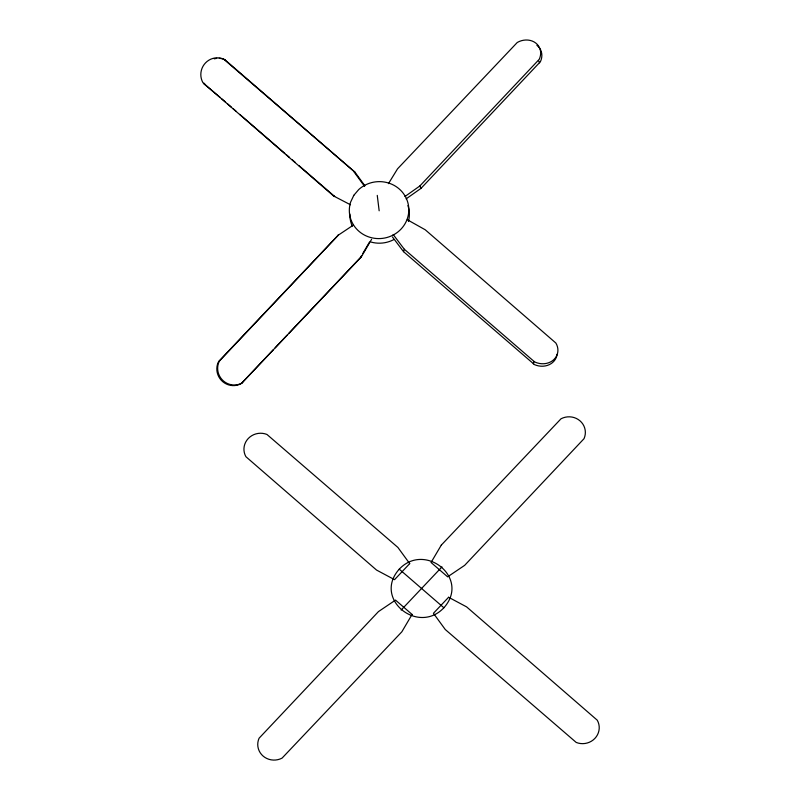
<?xml version="1.0" encoding="UTF-8"?>
<svg xmlns="http://www.w3.org/2000/svg" width="800" height="800" viewBox="0 0 800 800"><rect width="100%" height="100%" fill="white"/><g stroke="black" fill="none" stroke-linecap="round" stroke-linejoin="round"><path stroke-width="1.2" d="M557.08 354.32A16.51 14.43 16.8 0 1 534.54 364.65L403.56 251.69L404.3 249.24L393.16 234.49M533.34 363.91L534.08 361.45L404.3 249.24M288.78 333.39L360.45 257.55L361.66 255.48M362.87 253.4L369.54 242.01M273.42 349.64L241.85 383.05L361.27 256.94L371.58 239.33M388.46 183.64L397.55 168.83L517.27 42.47A16.51 14.3 -26.8 0 1 535.71 43A16.51 14.3 -26.8 0 1 539.21 59.34L419.84 185.98L404.95 196.51M218.97 361.14L338.4 235.03L218.21 362.31A16.51 16.19 53.6 0 0 240.72 383.87L242.68 382.44M219.8 360.53L219.04 361.7A16.51 16.19 53.6 0 0 241.55 383.26M406.14 198.86L421.04 188.33L540.4 61.7A16.51 14.3 -26.8 0 0 536.9 45.35M399.26 569.16C372.66 598.73 418.07 635.28 443.87 607.77C470.48 578.21 425.07 541.66 399.26 569.16L443.87 607.77M275.13 347.84L287.07 335.2M441.97 566.9L401.17 610.04M360.45 257.55L361.27 256.94M337.57 235.64L353.36 225.11M350.48 204.77L333.6 195.99L202.95 82.69A16.51 16.07 -65.4 0 1 222.97 58.86L225.27 60.06L355.05 172.28L364.9 185.8M203.82 83.78L219.97 97.29M224.16 59.55L355.05 172.28M333.6 195.99L334.7 196.5L298.96 165.6M407.26 219.71L425.23 229.78L555.87 343.04A16.51 14.43 16.8 0 1 553.76 359.69A16.51 14.43 16.8 0 1 535.28 362.19L534.08 361.45M225.27 60.06L224.07 59.36A16.51 16.07 -65.4 0 0 219.23 58.32M221.85 98.92L225.61 102.17M227.49 103.8L231.25 107.05M233.13 108.68L235.95 111.12M239.72 114.37L284.86 153.4M286.74 155.03L289.56 157.46M292.38 159.9L295.2 162.34M204.05 83.2L204.92 84.28M392.42 236.94L403.56 251.69M353.94 171.77L364.5 186.26M538.44 60.48L539.63 62.83M419.84 185.98L421.04 188.33M377.26 195.38L379.16 210.8M407.92 205.59A29.77 28.47 -7 0 1 408.44 221.52M393.63 239.7A29.77 28.47 -7 0 1 370.97 242.05M352.27 226.16A29.77 28.47 -7 0 1 349.9 214.05M214.28 58.84A16.51 16.07 -65.4 0 1 216.74 58.39M353.83 195.3L350.61 202.11A29.77 28.47 -7 0 0 380.66 238.54A29.77 28.47 -7 0 0 406.44 198.67A29.77 28.47 -7 0 0 358.76 189.51L353.83 195.3M441.29 545.12L431.05 562.49L447.63 576.83L464.67 565.34L584.02 438.69A16.51 15.79 -7 0 0 579.99 420.83A16.51 15.79 -7 0 0 561.01 418.79L441.29 545.12M412.08 614.44L401.84 631.81L282.08 758.11A16.51 15.79 -7 0 1 263.1 756.07A16.51 15.79 -7 0 1 259.08 738.22L378.46 611.59L395.5 600.1L412.08 614.44M409.7 563.63L394.55 579.66L376.52 570.04L245.92 456.71A16.51 15.79 -7 0 1 248.26 438.51A16.51 15.79 -7 0 1 266.96 434.46L397.9 547.44L409.7 563.63M448.59 597.27L433.44 613.3L445.25 629.5L576.22 742.44A16.51 15.79 -7 0 0 594.91 738.39A16.51 15.79 -7 0 0 597.25 720.19L466.62 606.89L448.59 597.27"/></g></svg>
